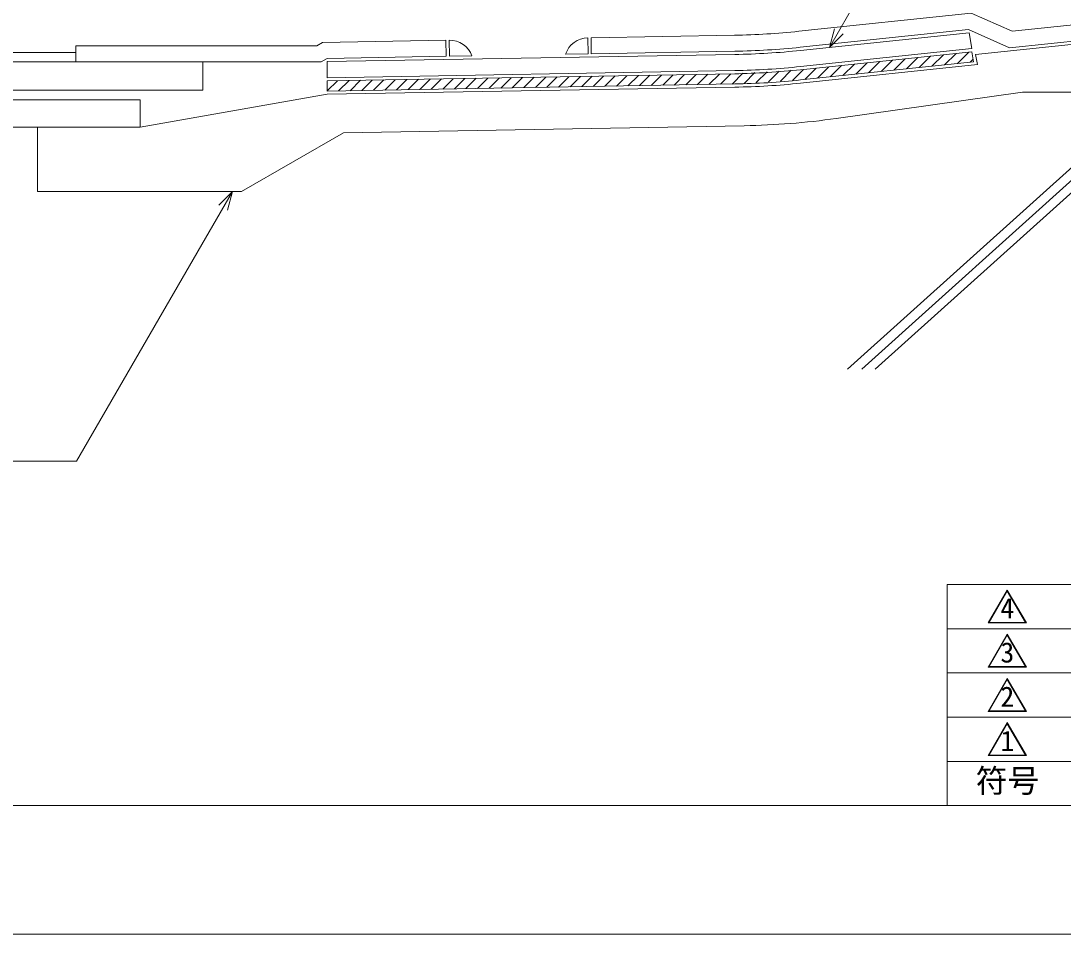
# Model space of a CAD drawing. Units: millimetres, scale not verified. Extents: x -840 to 840, y -594 to 594.
# Drawn here: x -200.5 to 123.6, y -594 to -309.9 of the extents above; entities that cross this region are included whole.
import ezdxf
from ezdxf.enums import TextEntityAlignment as Align

# ---------------------------------------------------------------- set-up
doc = ezdxf.new("R2010")
doc.units = ezdxf.units.MM
doc.header["$LTSCALE"] = 2
for name, color, linetype, lineweight in [('0-1_部材(積層鋼板)', 4, 'Continuous', 9), ('0-2_増張りシート', 7, 'Continuous', 9), ('0-3_部材(ﾄﾞﾚﾝ)', 4, 'Continuous', 9), ('0-5_寸法線', 7, 'Continuous', 9), ('0-6_IBリキッド', 7, 'Continuous', 9), ('0-8_躯体', 7, 'Continuous', 9), ('0-9_IBｼｰﾄ', 7, 'Continuous', 9), ('0-A_文字', 5, 'Continuous', 9), ('0-B_輪郭線', 2, 'Continuous', 9), ('0-C_図面枠', 7, 'Continuous', 9), ('0-D_表題欄', 7, 'Continuous', 9)]:
    doc.layers.add(name, color=color, linetype=linetype, lineweight=lineweight)
doc.layers.add('0-E_0', color=7, linetype='Continuous')
doc.styles.add('ＭＳ ゴシック', font='')
doc.styles.get('ＭＳ ゴシック').set_extended_font_data('MS Gothic')

# ---------------------------------------------------------------- blocks, each defined once
blk = doc.blocks.new('囲い文字1')
at = {"layer": '0-A_文字'}
for p, q in [((0.731, -20.663), (0.615, -20.663)), ((0.934, -20.263), (0.846, -20.263)), ((1.022, -20.263), (0.934, -20.263)), ((1.253, -20.663), (1.137, -20.663)), ((-0.193, -22.263), (-0.309, -22.263)), ((0.038, -21.863), (-0.078, -21.863)), ((0.269, -21.463), (0.153, -21.463)), ((0.5, -21.063), (0.384, -21.063)), ((1.484, -21.063), (1.368, -21.063)), ((1.715, -21.463), (1.599, -21.463)), ((1.946, -21.863), (1.83, -21.863)), ((2.177, -22.263), (2.061, -22.263)), ((-1.348, -24.263), (-1.463, -24.263)), ((-1.117, -23.863), (-1.232, -23.863)), ((-0.886, -23.463), (-1.001, -23.463)), ((-0.655, -23.063), (-0.77, -23.063)), ((-0.424, -22.663), (-0.539, -22.663)), ((2.408, -22.663), (2.292, -22.663)), ((2.638, -23.063), (2.523, -23.063)), ((2.869, -23.463), (2.754, -23.463)), ((3.1, -23.863), (2.985, -23.863)), ((3.331, -24.263), (3.216, -24.263)), ((-2.272, -25.863), (-2.387, -25.863)), ((-2.041, -25.463), (-2.156, -25.463)), ((-1.81, -25.063), (-1.925, -25.063)), ((-1.579, -24.663), (-1.694, -24.663)), ((3.562, -24.663), (3.447, -24.663)), ((3.793, -25.063), (3.678, -25.063)), ((4.024, -25.463), (3.909, -25.463)), ((4.255, -25.863), (4.14, -25.863))]:
    blk.add_line(p, q, dxfattribs=at)
for points in [[(-2.329, -25.963), (0.934, -20.311), (0.934, -20.111), (-2.502, -26.063)], [(0.934, -20.311), (4.197, -25.963), (4.37, -26.063), (0.934, -20.111)], [(4.197, -25.963), (-2.329, -25.963), (-2.502, -26.063), (4.37, -26.063)]]:
    blk.add_lwpolyline(points, close=True, dxfattribs=at)
at = {"layer": '0-A_文字', "style": 'ＭＳ ゴシック'}
blk.add_text('1', height=3.651, dxfattribs=at).set_placement((-0.301, -26.315), align=Align.BOTTOM_LEFT)
blk = doc.blocks.new('U33')
at = {"layer": '0-E_0', "xscale": 3.446988, "yscale": 3.446988}
blk.add_blockref('囲い文字1', (8.327, 89.667), dxfattribs=at)
blk = doc.blocks.new('囲い文字2')
at = {"layer": '0-A_文字'}
for p, q in [((-14.153, 35.816), (-14.269, 35.816)), ((-13.922, 36.216), (-14.038, 36.216)), ((-13.691, 36.616), (-13.807, 36.616)), ((-13.488, 37.016), (-13.576, 37.016)), ((-13.4, 37.016), (-13.488, 37.016)), ((-13.169, 36.616), (-13.285, 36.616)), ((-12.938, 36.216), (-13.054, 36.216)), ((-12.707, 35.816), (-12.823, 35.816)), ((-15.077, 34.216), (-15.193, 34.216)), ((-14.846, 34.616), (-14.962, 34.616)), ((-14.615, 35.016), (-14.731, 35.016)), ((-14.384, 35.416), (-14.5, 35.416)), ((-12.477, 35.416), (-12.592, 35.416)), ((-12.246, 35.016), (-12.361, 35.016)), ((-12.015, 34.616), (-12.13, 34.616)), ((-11.784, 34.216), (-11.899, 34.216)), ((-16.232, 32.216), (-16.347, 32.216)), ((-16.001, 32.616), (-16.116, 32.616)), ((-15.77, 33.016), (-15.885, 33.016)), ((-15.539, 33.416), (-15.654, 33.416)), ((-15.308, 33.816), (-15.424, 33.816)), ((-11.553, 33.816), (-11.668, 33.816)), ((-11.322, 33.416), (-11.437, 33.416)), ((-11.091, 33.016), (-11.206, 33.016)), ((-10.86, 32.616), (-10.975, 32.616)), ((-10.629, 32.216), (-10.745, 32.216)), ((-16.694, 31.416), (-16.809, 31.416)), ((-16.463, 31.816), (-16.578, 31.816)), ((-10.398, 31.816), (-10.514, 31.816)), ((-10.167, 31.416), (-10.283, 31.416))]:
    blk.add_line(p, q, dxfattribs=at)
for points in [[(-16.751, 31.316), (-13.488, 36.968), (-13.488, 37.168), (-16.925, 31.216)], [(-13.488, 36.968), (-10.225, 31.316), (-10.052, 31.216), (-13.488, 37.168)], [(-10.225, 31.316), (-16.751, 31.316), (-16.925, 31.216), (-10.052, 31.216)]]:
    blk.add_lwpolyline(points, close=True, dxfattribs=at)
at = {"layer": '0-A_文字', "style": 'ＭＳ ゴシック'}
blk.add_text('2', height=3.651, dxfattribs=at).set_placement((-14.724, 30.963), align=Align.BOTTOM_LEFT)
blk = doc.blocks.new('U34')
at = {"layer": '0-E_0', "xscale": 3.446988, "yscale": 3.446988}
blk.add_blockref('囲い文字2', (58.041, -107.772), dxfattribs=at)
blk = doc.blocks.new('囲い文字3')
at = {"layer": '0-A_文字'}
for p, q in [((-5.707, 19), (-5.823, 19)), ((-5.476, 19.4), (-5.592, 19.4)), ((-5.245, 19.8), (-5.361, 19.8)), ((-5.042, 20.2), (-5.13, 20.2)), ((-4.954, 20.2), (-5.042, 20.2)), ((-4.723, 19.8), (-4.839, 19.8)), ((-4.492, 19.4), (-4.608, 19.4)), ((-4.261, 19), (-4.377, 19)), ((-6.862, 17), (-6.977, 17)), ((-6.631, 17.4), (-6.746, 17.4)), ((-6.4, 17.8), (-6.515, 17.8)), ((-6.169, 18.2), (-6.284, 18.2)), ((-5.938, 18.6), (-6.054, 18.6)), ((-4.03, 18.6), (-4.146, 18.6)), ((-3.799, 18.2), (-3.915, 18.2)), ((-3.568, 17.8), (-3.684, 17.8)), ((-3.337, 17.4), (-3.453, 17.4)), ((-3.107, 17), (-3.222, 17)), ((-7.786, 15.4), (-7.901, 15.4)), ((-7.555, 15.8), (-7.67, 15.8)), ((-7.324, 16.2), (-7.439, 16.2)), ((-7.093, 16.6), (-7.208, 16.6)), ((-2.876, 16.6), (-2.991, 16.6)), ((-2.645, 16.2), (-2.76, 16.2)), ((-2.414, 15.8), (-2.529, 15.8)), ((-2.183, 15.4), (-2.298, 15.4)), ((-8.247, 14.6), (-8.363, 14.6)), ((-8.017, 15), (-8.132, 15)), ((-1.952, 15), (-2.067, 15)), ((-1.721, 14.6), (-1.836, 14.6))]:
    blk.add_line(p, q, dxfattribs=at)
for points in [[(-8.305, 14.5), (-5.042, 20.152), (-5.042, 20.352), (-8.478, 14.4)], [(-5.042, 20.152), (-1.779, 14.5), (-1.605, 14.4), (-5.042, 20.352)], [(-1.779, 14.5), (-8.305, 14.5), (-8.478, 14.4), (-1.605, 14.4)]]:
    blk.add_lwpolyline(points, close=True, dxfattribs=at)
at = {"layer": '0-A_文字', "style": 'ＭＳ ゴシック'}
blk.add_text('3', height=3.651, dxfattribs=at).set_placement((-6.277, 14.147), align=Align.BOTTOM_LEFT)
blk = doc.blocks.new('U35')
at = {"layer": '0-E_0', "xscale": 3.446988, "yscale": 3.446988}
blk.add_blockref('囲い文字3', (28.926, -49.807), dxfattribs=at)
blk = doc.blocks.new('囲い文字4')
at = {"layer": '0-A_文字'}
for p, q in [((-6.327, 15.176), (-6.442, 15.176)), ((-6.096, 15.576), (-6.211, 15.576)), ((-5.865, 15.976), (-5.981, 15.976)), ((-5.662, 16.376), (-5.75, 16.376)), ((-5.574, 16.376), (-5.662, 16.376)), ((-5.343, 15.976), (-5.458, 15.976)), ((-5.112, 15.576), (-5.227, 15.576)), ((-4.881, 15.176), (-4.997, 15.176)), ((-7.482, 13.176), (-7.597, 13.176)), ((-7.251, 13.576), (-7.366, 13.576)), ((-7.02, 13.976), (-7.135, 13.976)), ((-6.789, 14.376), (-6.904, 14.376)), ((-6.558, 14.776), (-6.673, 14.776)), ((-4.65, 14.776), (-4.766, 14.776)), ((-4.419, 14.376), (-4.535, 14.376)), ((-4.188, 13.976), (-4.304, 13.976)), ((-3.957, 13.576), (-4.073, 13.576)), ((-3.726, 13.176), (-3.842, 13.176)), ((-8.405, 11.576), (-8.521, 11.576)), ((-8.174, 11.976), (-8.29, 11.976)), ((-7.944, 12.376), (-8.059, 12.376)), ((-7.713, 12.776), (-7.828, 12.776)), ((-3.495, 12.776), (-3.611, 12.776)), ((-3.264, 12.376), (-3.38, 12.376)), ((-3.034, 11.976), (-3.149, 11.976)), ((-2.803, 11.576), (-2.918, 11.576)), ((-8.867, 10.776), (-8.983, 10.776)), ((-8.636, 11.176), (-8.752, 11.176)), ((-2.572, 11.176), (-2.687, 11.176)), ((-2.341, 10.776), (-2.456, 10.776))]:
    blk.add_line(p, q, dxfattribs=at)
for points in [[(-8.925, 10.676), (-5.662, 16.328), (-5.662, 16.528), (-9.098, 10.576)], [(-5.662, 16.328), (-2.398, 10.676), (-2.225, 10.576), (-5.662, 16.528)], [(-2.398, 10.676), (-8.925, 10.676), (-9.098, 10.576), (-2.225, 10.576)]]:
    blk.add_lwpolyline(points, close=True, dxfattribs=at)
at = {"layer": '0-A_文字', "style": 'ＭＳ ゴシック'}
blk.add_text('4', height=3.651, dxfattribs=at).set_placement((-6.897, 10.323), align=Align.BOTTOM_LEFT)
blk = doc.blocks.new('U36')
at = {"layer": '0-E_0', "xscale": 3.446988, "yscale": 3.446988}
blk.add_blockref('囲い文字4', (31.063, -36.626), dxfattribs=at)
blk = doc.blocks.new('T16')
at = {"layer": '0-D_表題欄'}
for p, q in [((0, 0), (0, 137.5)), ((0, 137.5), (900, 137.5)), ((0, 110), (900, 110)), ((0, 82.5), (900, 82.5)), ((0, 55), (900, 55)), ((0, 27.5), (900, 27.5)), ((0, 0), (900, 0))]:
    blk.add_line(p, q, dxfattribs=at)
for name, p in [('U36', (25.953, 113.75)), ('U35', (25.953, 86.25)), ('U34', (25.953, 58.75)), ('U33', (25.953, 31.25))]:
    blk.add_blockref(name, p, dxfattribs=at)
at = {"layer": '0-D_表題欄', "style": 'ＭＳ ゴシック'}
blk.add_text('符号', height=14.43, dxfattribs=at).set_placement((17.895, 3.902), align=Align.BOTTOM_LEFT)

msp = doc.modelspace()

# ---------------------------------------------------------------- linework, layer by layer
at = {"layer": '0-1_部材(積層鋼板)'}
for p, q in [((95.221, -319.521), (41.988, -325.126)), ((82.806, -324.002), (86.354, -320.455)), ((86.757, -323.587), (90.306, -320.039)), ((90.708, -323.172), (94.257, -319.623)), ((51.2, -327.324), (54.741, -323.783)), ((55.151, -326.909), (58.693, -323.367)), ((59.102, -326.494), (62.645, -322.951)), ((63.053, -326.079), (66.596, -322.535)), ((67.003, -325.663), (70.548, -322.119)), ((70.954, -325.248), (74.499, -321.703)), ((74.905, -324.833), (78.451, -321.287)), ((78.856, -324.418), (82.402, -320.871)), ((94.659, -322.757), (95.621, -321.794)), ((-33.294, -330.501), (-30.071, -327.278)), ((-29.695, -330.438), (-26.472, -327.215)), ((-26.097, -330.375), (-22.874, -327.152)), ((-22.499, -330.313), (-19.276, -327.09)), ((-18.9, -330.25), (-15.677, -327.027)), ((-15.302, -330.187), (-12.079, -326.964)), ((-11.704, -330.124), (-8.481, -326.901)), ((-8.105, -330.061), (-4.882, -326.838)), ((-4.507, -329.998), (-1.284, -326.776)), ((-0.909, -329.936), (2.314, -326.713)), ((2.69, -329.873), (5.913, -326.65)), ((6.288, -329.81), (9.511, -326.587)), ((9.886, -329.747), (13.109, -326.524)), ((13.485, -329.684), (16.708, -326.461)), ((17.083, -329.622), (20.306, -326.399)), ((20.681, -329.559), (24.015, -326.225)), ((24.408, -329.368), (27.781, -325.995)), ((28.174, -329.137), (31.547, -325.764)), ((31.94, -328.907), (35.313, -325.534)), ((35.706, -328.677), (39.079, -325.304)), ((39.471, -328.446), (42.887, -325.031)), ((43.299, -328.155), (46.838, -324.615)), ((47.249, -327.74), (50.79, -324.199)), ((-105.216, -331.712), (-102.038, -328.534)), ((-101.662, -331.694), (-98.439, -328.471)), ((-98.064, -331.632), (-94.841, -328.409)), ((-94.466, -331.569), (-91.243, -328.346)), ((-90.867, -331.506), (-87.644, -328.283)), ((-87.269, -331.443), (-84.046, -328.22)), ((-83.67, -331.38), (-80.448, -328.157)), ((-80.072, -331.317), (-76.849, -328.095)), ((-76.474, -331.255), (-73.251, -328.032)), ((-72.875, -331.192), (-69.653, -327.969)), ((-69.277, -331.129), (-66.054, -327.906)), ((-65.679, -331.066), (-62.456, -327.843)), ((-62.08, -331.003), (-58.858, -327.78)), ((-58.482, -330.941), (-55.259, -327.718)), ((-54.884, -330.878), (-51.661, -327.655)), ((-51.285, -330.815), (-48.062, -327.592)), ((-47.687, -330.752), (-44.464, -327.529)), ((-44.089, -330.689), (-40.866, -327.466)), ((-40.49, -330.627), (-37.267, -327.404)), ((-36.892, -330.564), (-33.669, -327.341))]:
    msp.add_line(p, q, dxfattribs=at)
at = {"layer": '0-1_部材(積層鋼板)', "color": 7}
msp.add_line((95.771, -322.64), (41.988, -328.293), dxfattribs=at)
at = {"layer": '0-1_部材(積層鋼板)'}
for points in [[(41.988, -328.293), (95.771, -322.64), (95.221, -319.521)], [(21.525, -326.377), (-105.216, -328.59), (-105.216, -331.756), (21.525, -329.544)]]:
    msp.add_lwpolyline(points, dxfattribs=at)
at = {"layer": '0-1_部材(積層鋼板)', "color": 7}
for points in [[(41.988, -325.126), (95.221, -319.521), (95.771, -322.64)], [(21.525, -329.544), (-105.216, -331.756), (-105.216, -328.59), (21.525, -326.377)]]:
    msp.add_lwpolyline(points, dxfattribs=at)
at = {"layer": '0-1_部材(積層鋼板)'}
for centre in [(17.424, -91.413), (17.424, -94.58)]:
    msp.add_arc(centre, 235, 271, 276, dxfattribs=at)
at = {"layer": '0-1_部材(積層鋼板)', "color": 7}
for centre in [(17.424, -91.413), (17.424, -94.58)]:
    msp.add_arc(centre, 235, 271, 276, dxfattribs=at)
at = {"layer": '0-2_増張りシート'}
msp.add_line((-105.216, -327.59), (21.525, -325.377), dxfattribs=at)
for points in [[(41.988, -324.126), (95.221, -318.521), (94.352, -313.597), (41.988, -319.126)], [(21.525, -320.377), (-105.216, -322.59), (-105.216, -327.59)]]:
    msp.add_lwpolyline(points, dxfattribs=at)
for centre in [(17.424, -85.413), (17.424, -90.413)]:
    msp.add_arc(centre, 235, 271, 276, dxfattribs=at)
at = {"layer": '0-3_部材(ﾄﾞﾚﾝ)'}
for p, q in [((-183.346, -319.706), (-404.136, -319.706)), ((-183.346, -317.706), (-183.346, -322.706)), ((-183.346, -322.706), (-107.074, -322.706)), ((-107.074, -322.706), (-105.216, -321.59))]:
    msp.add_line(p, q, dxfattribs=at)
at = {"layer": '0-3_部材(ﾄﾞﾚﾝ)', "color": 6}
for p, q in [((-163.346, -334.506), (-338.68, -334.506)), ((-163.346, -343.006), (-163.346, -334.506)), ((-163.346, -343.006), (-338.68, -343.006))]:
    msp.add_line(p, q, dxfattribs=at)
at = {"layer": '0-3_部材(ﾄﾞﾚﾝ)'}
for points in [[(-183.346, -317.706), (-108.461, -317.706), (-106.643, -316.614), (-68.309, -315.945)], [(-105.216, -321.59), (-68.221, -320.944), (-68.309, -315.945)], [(-404.136, -331.506), (-143.846, -331.506), (-143.846, -322.706), (-404.136, -322.706)]]:
    msp.add_lwpolyline(points, dxfattribs=at)
at = {"layer": '0-3_部材(ﾄﾞﾚﾝ)', "color": 6}
for points in [[(53.062, -340.28), (110.992, -332.139), (136.992, -332.139), (136.992, -316.131), (96.391, -320.398), (96.941, -323.517), (41.988, -329.293)], [(21.525, -330.544), (-105.216, -332.756), (-163.346, -343.006), (-195.346, -343.006)], [(-195.346, -343.006), (-195.346, -363.006), (-131.846, -363.006), (-100.15, -344.706), (24.458, -342.531)]]:
    msp.add_lwpolyline(points, dxfattribs=at)
for centre, end in [((17.424, -95.58), 276), ((20.357, -107.567), 278)]:
    msp.add_arc(centre, 235, 271, end, dxfattribs=at)
at = {"layer": '0-5_寸法線'}
for p, q in [((50.93, -318.182), (138.665, -166.219)), ((-134.714, -363.006), (-183.162, -446.921)), ((-183.162, -446.921), (-204.052, -446.921))]:
    msp.add_line(p, q, dxfattribs=at)
for points in [[(55.172, -313.939), (50.93, -318.182), (52.483, -312.386)], [(-138.957, -367.249), (-134.714, -363.006), (-136.267, -368.802)]]:
    msp.add_lwpolyline(points, dxfattribs=at)
at = {"layer": '0-6_IBリキッド'}
for p, q in [((-67.222, -320.926), (-67.309, -315.927)), ((-24.107, -320.174), (-24.195, -315.175)), ((-67.222, -320.926), (-60.223, -320.804)), ((-24.107, -320.174), (-31.106, -320.296))]:
    msp.add_line(p, q, dxfattribs=at)
for centre, start, end in [((-67.18, -323.326), 19.92464, 91), ((-24.066, -322.574), 91, 162.07536)]:
    msp.add_arc(centre, 7.4, start, end, dxfattribs=at)
at = {"layer": '0-8_躯体'}
for p, q in [((159.642, -325.464), (56.561, -418.209)), ((163.992, -325.464), (61.015, -418.209)), ((168.235, -325.464), (65.196, -418.209))]:
    msp.add_line(p, q, dxfattribs=at)
at = {"layer": '0-9_IBｼｰﾄ'}
for p, q in [((94.996, -307.501), (41.465, -313.153)), ((94.996, -307.501), (107.748, -313.172)), ((136.678, -310.131), (107.748, -313.172)), ((94.178, -312.61), (41.884, -318.131)), ((94.178, -312.61), (106.939, -318.284)), ((21.438, -314.378), (-23.195, -315.157)), ((-23.108, -320.156), (-23.195, -315.157)), ((136.94, -315.131), (106.939, -318.284)), ((21.508, -319.378), (-23.108, -320.156))]:
    msp.add_line(p, q, dxfattribs=at)
for centre, radius, end in [((17.424, -84.413), 230, 275.99971), ((17.424, -85.413), 234, 275.99994)]:
    msp.add_arc(centre, radius, 271, end, dxfattribs=at)
at = {"layer": '0-B_輪郭線'}
msp.add_lwpolyline([(800, 554), (-800, 554), (-800, -554), (800, -554)], close=True, dxfattribs=at)
at = {"layer": '0-C_図面枠'}
msp.add_lwpolyline([(840, -594), (840, 594), (-840, 594), (-840, -594)], close=True, dxfattribs=at)

# ---------------------------------------------------------------- block references
at = {"layer": '0-D_表題欄', "xscale": 0.5, "yscale": 0.5}
msp.add_blockref('T16', (87.5, -554), dxfattribs=at)

doc.saveas('drawing.dxf')
